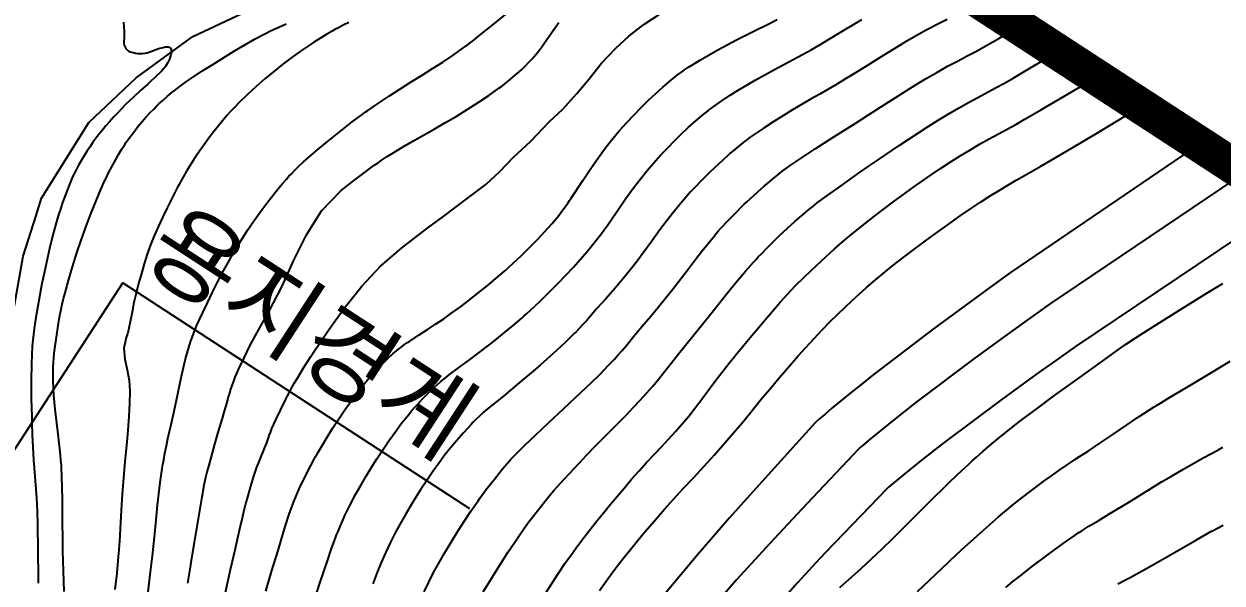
# Model space of a CAD drawing. Header units: millimetres. Extents: x 156921 to 159642, y 477538 to 479586.
# Drawn here: x 157465.5 to 157531.8, y 479351.7 to 479382.6 of the extents above; entities that cross this region are included whole.
import ezdxf
from ezdxf.enums import TextEntityAlignment as Align

# ---------------------------------------------------------------- set-up
doc = ezdxf.new("R2010")
doc.units = ezdxf.units.MM
doc.header["$MEASUREMENT"] = 0
for name, color, linetype in [('CR-TABL-TEX1', 6, 'Continuous'), ('CX-BORD-LIN1', 4, 'Continuous'), ('CX-BORD-LIN2', 3, 'Continuous'), ('CX-BORD-TEX3', 6, 'Continuous'), ('공통_인출선&문자', 7, 'Continuous')]:
    doc.layers.add(name, color=color, linetype=linetype)
for name, color, linetype, transparency in [('E0022112', 146, 'Continuous', 0.6), ('F0017111', 94, 'Continuous', 0.6), ('F0017114', 80, 'Continuous', 0.6)]:
    doc.layers.add(name, color=color, linetype=linetype, transparency=transparency)
doc.styles.add('HM 6_일반문자', font='BAREUNDOTUMPRO1.TTF')
doc.styles.add('TB_TEXT', font='BAREUNDOTUMPRO1.TTF')
doc.styles.add('TB_WBTXT', font='BareunDotumPro3.ttf')

# ---------------------------------------------------------------- blocks, each defined once
blk = doc.blocks.new('한맥도곽')
at = {"layer": 'CX-BORD-LIN1', "const_width": 2}
blk.add_lwpolyline([(821, 20), (25, 20), (25, 574), (821, 574)], close=True, dxfattribs=at)
at = {"layer": 'CX-BORD-LIN1', "style": 'TB_TEXT'}
for tag, height, p in [('TR_RDAT5', 3.5, (342.5, 53)), ('TR_DGN5', 3.5, (476.118, 53)), ('TR_CHK5', 3.5, (506.118, 53)), ('TR_APP5', 3.5, (536.118, 53)), ('TR_RNUM5', 3, (310.105, 52.637)), ('TR_RDAT4', 3.5, (342.5, 47)), ('TR_DGN4', 3.5, (476.118, 47)), ('TR_CHK4', 3.5, (506.118, 47)), ('TR_APP4', 3.5, (536.118, 47)), ('TR_RNUM4', 3, (310.105, 46.637)), ('TR_RDAT3', 3.5, (342.5, 41)), ('TR_DGN3', 3.5, (476.118, 41)), ('TR_CHK3', 3.5, (506.118, 41)), ('TR_APP3', 3.5, (536.118, 41)), ('TR_RNUM3', 3, (310.105, 40.637)), ('TR_RDAT2', 3.5, (342.5, 35)), ('TR_DGN2', 3.5, (476.118, 35)), ('TR_CHK2', 3.5, (506.118, 35)), ('TR_APP2', 3.5, (536.118, 35)), ('TR_RNUM2', 3, (310.105, 34.637)), ('TR_RDAT1', 3.5, (342.5, 29)), ('TR_DGN1', 3.5, (476.118, 29)), ('TR_CHK1', 3.5, (506.118, 29)), ('TR_APP1', 3.5, (536.118, 29)), ('TR_RNUM1', 3, (310.105, 28.637))]:
    blk.add_attdef(tag, text='', height=height, dxfattribs=at).set_placement(p, align=Align.MIDDLE_CENTER)
for tag, p in [('TR_RCON5', (367.303, 53)), ('TR_RCON4', (367.303, 47)), ('TR_RCON3', (367.303, 41)), ('TR_RCON2', (367.303, 35)), ('TR_RCON1', (367.303, 29))]:
    blk.add_attdef(tag, text='', height=3.5, dxfattribs=at).set_placement(p, align=Align.MIDDLE_LEFT)
at = {"layer": 'CX-BORD-LIN2', "style": 'TB_TEXT'}
for tag, p in [('TD_VERSION', (825.5, 68.015)), ('적용표준버전', (825.5, 35))]:
    blk.add_attdef(tag, text='', height=3, rotation=90, dxfattribs=at).set_placement(p, align=Align.MIDDLE_CENTER)
at = {"layer": 'CX-BORD-TEX3', "style": 'TB_TEXT'}
for tag, height, p in [('노선이정', 4.5, (170.034, 51.456)), ('설계공구', 4.5, (568, 51.361)), ('도 면 명', 4.5, (696, 43.192)), ('설 계 사', 4.5, (170, 42.588)), ('시공공구', 4.5, (568, 42.687)), ('시 공 사', 4.5, (170, 33.593)), ('도면축척', 4.5, (568.291, 33.513)), ('건설분야', 4.5, (170, 25.125)), ('건설단계', 4.5, (240, 25.125)), ('도면번호', 4.5, (568.291, 24.791)), ('편철번호', 4.5, (696, 25.002)), ('개정번호', 3, (310.082, 23.662)), ('날짜', 3, (342.5, 23.662)), ('내   용', 3, (420.5, 23.662)), ('작성자', 3, (478, 23.662)), ('검토자', 3, (508, 23.662)), ('확인자', 3, (538, 23.662))]:
    blk.add_attdef(tag, text='', height=height, dxfattribs=at).set_placement(p, align=Align.MIDDLE)
at = {"layer": 'CX-BORD-TEX3'}
for tag, height, style, p in [('TD_LNDST', 4.5, 'TB_TEXT', (240, 51.5)), ('TD_DSECT', 4.5, 'TB_TEXT', (600.5, 51.5)), ('TD_DDIST', 4.5, 'TB_TEXT', (649.5, 51.5)), ('TD_DNAME_TOP', 4.5, 'TB_TEXT', (766, 50.118)), ('TD_CSECT', 4.5, 'TB_TEXT', (600.5, 42.5)), ('TD_CDIST', 4.5, 'TB_TEXT', (649.5, 42.5)), ('TD_DNAME_MAIN', 6, 'TB_WBTXT', (766, 41.473)), ('TD_CCOMP', 4.5, 'TB_TEXT', (240, 33.593)), ('TD_SCAL', 4.5, 'TB_TEXT', (632, 33.748)), ('TD_DNAME_BOT', 4, 'TB_TEXT', (766, 33.174)), ('TD_FIELD', 4.5, 'TB_TEXT', (205, 25.125)), ('TD_CSTEP', 4.5, 'TB_TEXT', (275.744, 25.125)), ('TD_DWGNO', 4.5, 'TB_TEXT', (766, 25.002)), ('TD_DWGCODE', 4.5, 'TB_TEXT', (632, 24.791))]:
    blk.add_attdef(tag, text='', height=height, dxfattribs=dict(at, style=style)).set_placement(p, align=Align.MIDDLE_CENTER)
at = {"layer": 'CX-BORD-TEX3', "style": 'TB_TEXT'}
for tag, height, width, p in [('TD_DCOMP', 4.5, 0.85, (240, 42.588)), ('TD_CNAME', 5, 0.8, (90, 27.596))]:
    blk.add_attdef(tag, text='', height=height, dxfattribs=dict(at, width=width)).set_placement(p, align=Align.MIDDLE_CENTER)

msp = doc.modelspace()

# ---------------------------------------------------------------- linework, layer by layer
at = {"layer": 'E0022112', "transparency": 33554521, "flags": 128}
msp.add_lwpolyline([(157452.643, 479354.191), (157457.076, 479356.733), (157460.256, 479358.884), (157461.29, 479359.603), (157463.101, 479361.333), (157464.361, 479363.38), (157465.48, 479369.73), (157466.203, 479371.99), (157466.492, 479372.941), (157469.117, 479377.124), (157471.734, 479379.592), (157474.862, 479381.878), (157479.687, 479384.164), (157488.076, 479386.794), (157499.38, 479390.602), (157505.555, 479392.175)], dxfattribs=at)
msp.add_lwpolyline([(157452.643, 479354.191), (157457.076, 479356.733), (157460.256, 479358.884), (157461.29, 479359.603), (157463.101, 479361.333), (157464.361, 479363.38), (157465.48, 479369.73), (157466.203, 479371.99), (157466.492, 479372.941), (157469.117, 479377.124), (157471.734, 479379.592), (157474.862, 479381.878), (157479.687, 479384.164), (157488.076, 479386.794), (157499.38, 479390.602), (157505.555, 479392.175)], dxfattribs=at)
at = {"layer": 'F0017111', "transparency": 33554521, "flags": 128}
for points in [[(157472.386, 479351.163), (157472.505, 479352.144), (157472.624, 479353.176), (157472.733, 479354.201), (157472.827, 479355.157), (157472.906, 479355.981), (157472.973, 479356.61), (157473.052, 479357.225), (157473.17, 479358.004), (157473.204, 479358.22), (157473.249, 479358.485), (157473.316, 479358.85), (157473.396, 479359.261), (157473.481, 479359.663), (157473.654, 479360.44), (157473.824, 479361.176), (157474.031, 479362.137), (157474.23, 479363.1), (157474.453, 479364.058), (157474.729, 479365.001), (157475.088, 479365.916), (157475.408, 479366.618), (157475.67, 479367.166), (157475.952, 479367.745), (157476.249, 479368.338), (157476.559, 479368.929), (157476.878, 479369.515), (157477.206, 479370.088), (157477.542, 479370.645), (157477.887, 479371.179), (157478.243, 479371.7), (157478.613, 479372.219), (157479.001, 479372.739), (157479.41, 479373.262), (157479.623, 479373.522), (157479.84, 479373.777), (157480.033, 479373.997), (157480.174, 479374.151), (157480.288, 479374.273), (157480.52, 479374.512), (157480.759, 479374.746), (157480.971, 479374.946), (157481.127, 479375.086), (157481.253, 479375.195), (157481.767, 479375.628), (157482.292, 479376.056), (157483.383, 479376.929), (157483.665, 479377.151), (157483.95, 479377.368), (157484.202, 479377.555), (157484.384, 479377.687), (157484.531, 479377.79), (157485.123, 479378.197), (157485.722, 479378.59), (157486.93, 479379.363), (157487.529, 479379.741), (157488.115, 479380.104), (157488.686, 479380.464), (157489.241, 479380.836), (157489.514, 479381.026), (157489.784, 479381.221), (157490.018, 479381.394), (157490.184, 479381.52), (157490.316, 479381.622), (157490.836, 479382.032), (157491.344, 479382.439), (157492.336, 479383.237)], [(157472.386, 479351.163), (157472.505, 479352.144), (157472.624, 479353.176), (157472.733, 479354.201), (157472.827, 479355.157), (157472.906, 479355.981), (157472.973, 479356.61), (157473.052, 479357.225), (157473.17, 479358.004), (157473.204, 479358.22), (157473.249, 479358.485), (157473.316, 479358.85), (157473.396, 479359.261), (157473.481, 479359.663), (157473.654, 479360.44), (157473.824, 479361.176), (157474.031, 479362.137), (157474.23, 479363.1), (157474.453, 479364.058), (157474.729, 479365.001), (157475.088, 479365.916), (157475.408, 479366.618), (157475.67, 479367.166), (157475.952, 479367.745), (157476.249, 479368.338), (157476.559, 479368.929), (157476.878, 479369.515), (157477.206, 479370.088), (157477.542, 479370.645), (157477.887, 479371.179), (157478.243, 479371.7), (157478.613, 479372.219), (157479.001, 479372.739), (157479.41, 479373.262), (157479.623, 479373.522), (157479.84, 479373.777), (157480.033, 479373.997), (157480.174, 479374.151), (157480.288, 479374.273), (157480.52, 479374.512), (157480.759, 479374.746), (157480.971, 479374.946), (157481.127, 479375.086), (157481.253, 479375.195), (157481.767, 479375.628), (157482.292, 479376.056), (157483.383, 479376.929), (157483.665, 479377.151), (157483.95, 479377.368), (157484.202, 479377.555), (157484.384, 479377.687), (157484.531, 479377.79), (157485.123, 479378.197), (157485.722, 479378.59), (157486.93, 479379.363), (157487.529, 479379.741), (157488.115, 479380.104), (157488.686, 479380.464), (157489.241, 479380.836), (157489.514, 479381.026), (157489.784, 479381.221), (157490.018, 479381.394), (157490.184, 479381.52), (157490.316, 479381.622), (157490.836, 479382.032), (157491.344, 479382.439), (157492.336, 479383.237)], [(157476.669, 479351.154), (157476.805, 479351.829), (157476.936, 479352.423), (157477.195, 479353.505), (157477.336, 479354.101), (157477.499, 479354.835), (157477.543, 479355.036), (157477.599, 479355.282), (157477.681, 479355.619), (157477.777, 479355.996), (157477.876, 479356.364), (157478.065, 479357.029), (157478.229, 479357.575), (157478.267, 479357.696), (157478.319, 479357.852), (157478.402, 479358.078), (157478.506, 479358.342), (157478.621, 479358.615), (157478.681, 479358.753), (157478.752, 479358.925), (157478.846, 479359.162), (157478.947, 479359.429), (157479.04, 479359.693), (157479.085, 479359.824), (157479.143, 479359.985), (157479.23, 479360.206), (157479.335, 479360.455), (157479.445, 479360.698), (157479.696, 479361.221), (157479.995, 479361.827), (157480.075, 479361.988), (157480.176, 479362.183), (157480.316, 479362.444), (157480.477, 479362.73), (157480.636, 479363.001), (157480.982, 479363.56), (157481.38, 479364.185), (157481.486, 479364.35), (157481.51, 479364.385), (157482.361, 479365.647), (157483.246, 479366.887), (157484.193, 479368.079), (157485.232, 479369.192), (157486.385, 479370.185), (157486.956, 479370.618), (157487.856, 479371.293), (157488.742, 479371.953), (157490.02, 479372.93), (157491.051, 479373.705), (157491.839, 479374.419), (157492.589, 479375.198), (157493.523, 479376.067), (157494.577, 479377.17), (157495.311, 479377.853), (157496.088, 479378.725), (157496.777, 479379.536), (157497.445, 479380.396), (157498.218, 479381.208), (157498.965, 479381.888), (157499.786, 479382.535), (157500.638, 479383.091)], [(157476.669, 479351.154), (157476.805, 479351.829), (157476.936, 479352.423), (157477.195, 479353.505), (157477.336, 479354.101), (157477.499, 479354.835), (157477.543, 479355.036), (157477.599, 479355.282), (157477.681, 479355.619), (157477.777, 479355.996), (157477.876, 479356.364), (157478.065, 479357.029), (157478.229, 479357.575), (157478.267, 479357.696), (157478.319, 479357.852), (157478.402, 479358.078), (157478.506, 479358.342), (157478.621, 479358.615), (157478.681, 479358.753), (157478.752, 479358.925), (157478.846, 479359.162), (157478.947, 479359.429), (157479.04, 479359.693), (157479.085, 479359.824), (157479.143, 479359.985), (157479.23, 479360.206), (157479.335, 479360.455), (157479.445, 479360.698), (157479.696, 479361.221), (157479.995, 479361.827), (157480.075, 479361.988), (157480.176, 479362.183), (157480.316, 479362.444), (157480.477, 479362.73), (157480.636, 479363.001), (157480.982, 479363.56), (157481.38, 479364.185), (157481.486, 479364.35), (157481.51, 479364.385), (157482.361, 479365.647), (157483.246, 479366.887), (157484.193, 479368.079), (157485.232, 479369.192), (157486.385, 479370.185), (157486.956, 479370.618), (157487.856, 479371.293), (157488.742, 479371.953), (157490.02, 479372.93), (157491.051, 479373.705), (157491.839, 479374.419), (157492.589, 479375.198), (157493.523, 479376.067), (157494.577, 479377.17), (157495.311, 479377.853), (157496.088, 479378.725), (157496.777, 479379.536), (157497.445, 479380.396), (157498.218, 479381.208), (157498.965, 479381.888), (157499.786, 479382.535), (157500.638, 479383.091)], [(157471.028, 479382.662), (157471.053, 479382.405), (157471.066, 479382.146), (157471.068, 479381.92), (157471.062, 479381.757), (157471.052, 479381.627), (157471.051, 479381.502), (157471.069, 479381.391), (157471.158, 479381.205), (157471.222, 479381.132), (157471.287, 479381.076), (157471.344, 479381.039), (157471.386, 479381.021), (157471.556, 479380.983), (157471.691, 479380.958), (157471.824, 479380.942), (157472.085, 479380.942), (157472.205, 479380.955), (157472.309, 479380.97), (157472.388, 479380.987), (157472.434, 479381.001), (157472.586, 479381.065), (157472.821, 479381.156), (157473.036, 479381.227), (157473.211, 479381.274), (157473.325, 479381.296), (157473.409, 479381.306), (157473.486, 479381.307), (157473.549, 479381.292), (157473.633, 479381.214), (157473.657, 479381.158), (157473.669, 479381.101), (157473.673, 479381.05), (157473.67, 479381.013), (157473.637, 479380.863), (157473.605, 479380.744), (157473.565, 479380.628), (157473.458, 479380.403), (157473.397, 479380.3), (157473.34, 479380.212), (157473.292, 479380.146), (157473.259, 479380.107), (157473.137, 479379.982), (157472.748, 479379.599), (157472.581, 479379.441), (157472.462, 479379.332), (157472.367, 479379.249), (157471.98, 479378.901), (157471.571, 479378.523), (157471.145, 479378.11), (157470.704, 479377.659), (157470.479, 479377.419), (157470.254, 479377.168), (157470.056, 479376.942), (157469.915, 479376.775), (157469.802, 479376.637), (157469.576, 479376.351), (157469.352, 479376.045), (157469.157, 479375.764), (157469.019, 479375.551), (157468.909, 479375.373), (157468.703, 479375.032), (157468.525, 479374.721), (157468.388, 479374.469), (157468.306, 479374.307), (157468.252, 479374.189), (157468.141, 479373.941), (157468.025, 479373.666), (157467.78, 479373.039), (157467.655, 479372.693), (157467.535, 479372.336), (157467.433, 479372.014), (157467.363, 479371.778), (157467.308, 479371.584), (157467.108, 479370.839), (157466.941, 479370.158), (157466.649, 479368.868), (157466.513, 479368.232), (157466.391, 479367.604), (157466.281, 479366.979), (157466.178, 479366.353), (157466.09, 479365.738), (157465.983, 479364.77), (157465.931, 479363.797), (157465.917, 479362.823), (157465.929, 479361.85), (157465.951, 479360.876), (157465.959, 479360.535), (157465.983, 479359.871), (157466.015, 479359.185), (157466.056, 479358.488), (157466.107, 479357.792), (157466.214, 479356.379), (157466.255, 479355.653), (157466.278, 479354.914), (157466.297, 479353.44), (157466.302, 479352.017), (157466.304, 479351.672)], [(157471.028, 479382.662), (157471.053, 479382.405), (157471.066, 479382.146), (157471.068, 479381.92), (157471.062, 479381.757), (157471.052, 479381.627), (157471.051, 479381.502), (157471.069, 479381.391), (157471.158, 479381.205), (157471.222, 479381.132), (157471.287, 479381.076), (157471.344, 479381.039), (157471.386, 479381.021), (157471.556, 479380.983), (157471.691, 479380.958), (157471.824, 479380.942), (157472.085, 479380.942), (157472.205, 479380.955), (157472.309, 479380.97), (157472.388, 479380.987), (157472.434, 479381.001), (157472.586, 479381.065), (157472.821, 479381.156), (157473.036, 479381.227), (157473.211, 479381.274), (157473.325, 479381.296), (157473.409, 479381.306), (157473.486, 479381.307), (157473.549, 479381.292), (157473.633, 479381.214), (157473.657, 479381.158), (157473.669, 479381.101), (157473.673, 479381.05), (157473.67, 479381.013), (157473.637, 479380.863), (157473.605, 479380.744), (157473.565, 479380.628), (157473.458, 479380.403), (157473.397, 479380.3), (157473.34, 479380.212), (157473.292, 479380.146), (157473.259, 479380.107), (157473.137, 479379.982), (157472.748, 479379.599), (157472.581, 479379.441), (157472.462, 479379.332), (157472.367, 479379.249), (157471.98, 479378.901), (157471.571, 479378.523), (157471.145, 479378.11), (157470.704, 479377.659), (157470.479, 479377.419), (157470.254, 479377.168), (157470.056, 479376.942), (157469.915, 479376.775), (157469.802, 479376.637), (157469.576, 479376.351), (157469.352, 479376.045), (157469.157, 479375.764), (157469.019, 479375.551), (157468.909, 479375.373), (157468.703, 479375.032), (157468.525, 479374.721), (157468.388, 479374.469), (157468.306, 479374.307), (157468.252, 479374.189), (157468.141, 479373.941), (157468.025, 479373.666), (157467.78, 479373.039), (157467.655, 479372.693), (157467.535, 479372.336), (157467.433, 479372.014), (157467.363, 479371.778), (157467.308, 479371.584), (157467.108, 479370.839), (157466.941, 479370.158), (157466.649, 479368.868), (157466.513, 479368.232), (157466.391, 479367.604), (157466.281, 479366.979), (157466.178, 479366.353), (157466.09, 479365.738), (157465.983, 479364.77), (157465.931, 479363.797), (157465.917, 479362.823), (157465.929, 479361.85), (157465.951, 479360.876), (157465.959, 479360.535), (157465.983, 479359.871), (157466.015, 479359.185), (157466.056, 479358.488), (157466.107, 479357.792), (157466.214, 479356.379), (157466.255, 479355.653), (157466.278, 479354.914), (157466.297, 479353.44), (157466.302, 479352.017), (157466.304, 479351.672)], [(157483.48, 479382.648), (157483.171, 479382.493), (157482.903, 479382.355), (157482.715, 479382.253), (157482.565, 479382.168), (157482.27, 479381.999), (157481.98, 479381.827), (157481.73, 479381.674), (157481.555, 479381.563), (157481.417, 479381.474), (157480.874, 479381.109), (157480.347, 479380.731), (157479.833, 479380.342), (157479.332, 479379.941), (157478.84, 479379.529), (157478.357, 479379.107), (157477.88, 479378.668), (157477.408, 479378.208), (157477.175, 479377.969), (157476.945, 479377.723), (157476.747, 479377.504), (157476.607, 479377.344), (157476.496, 479377.213), (157476.271, 479376.942), (157476.04, 479376.65), (157475.833, 479376.381), (157475.682, 479376.178), (157475.558, 479376.007), (157475.319, 479375.671), (157475.095, 479375.347), (157474.91, 479375.072), (157474.788, 479374.881), (157474.696, 479374.734), (157474.516, 479374.438), (157474.343, 479374.143), (157474.197, 479373.884), (157474.096, 479373.698), (157474.019, 479373.55), (157473.719, 479372.968), (157473.438, 479372.409), (157473.177, 479371.872), (157472.939, 479371.358), (157472.721, 479370.855), (157472.523, 479370.354), (157472.342, 479369.844), (157472.172, 479369.315), (157472.012, 479368.776), (157471.86, 479368.233), (157471.721, 479367.694), (157471.602, 479367.168), (157471.496, 479366.642), (157471.394, 479366.101), (157471.347, 479365.852), (157471.305, 479365.651), (157471.27, 479365.509), (157471.248, 479365.435), (157471.168, 479365.238), (157471.051, 479364.651), (157471.098, 479364.051), (157471.219, 479363.461), (157471.338, 479362.871), (157471.383, 479362.271), (157471.361, 479361.611), (157471.32, 479360.886), (157471.26, 479360.102), (157471.183, 479359.265), (157471.099, 479358.388), (157471.019, 479357.486), (157470.948, 479356.583), (157470.892, 479355.702), (157470.796, 479353.986), (157470.785, 479353.774), (157470.767, 479353.506), (157470.737, 479353.123), (157470.699, 479352.678), (157470.654, 479352.225), (157470.555, 479351.31)], [(157483.48, 479382.648), (157483.171, 479382.493), (157482.903, 479382.355), (157482.715, 479382.253), (157482.565, 479382.168), (157482.27, 479381.999), (157481.98, 479381.827), (157481.73, 479381.674), (157481.555, 479381.563), (157481.417, 479381.474), (157480.874, 479381.109), (157480.347, 479380.731), (157479.833, 479380.342), (157479.332, 479379.941), (157478.84, 479379.529), (157478.357, 479379.107), (157477.88, 479378.668), (157477.408, 479378.208), (157477.175, 479377.969), (157476.945, 479377.723), (157476.747, 479377.504), (157476.607, 479377.344), (157476.496, 479377.213), (157476.271, 479376.942), (157476.04, 479376.65), (157475.833, 479376.381), (157475.682, 479376.178), (157475.558, 479376.007), (157475.319, 479375.671), (157475.095, 479375.347), (157474.91, 479375.072), (157474.788, 479374.881), (157474.696, 479374.734), (157474.516, 479374.438), (157474.343, 479374.143), (157474.197, 479373.884), (157474.096, 479373.698), (157474.019, 479373.55), (157473.719, 479372.968), (157473.438, 479372.409), (157473.177, 479371.872), (157472.939, 479371.358), (157472.721, 479370.855), (157472.523, 479370.354), (157472.342, 479369.844), (157472.172, 479369.315), (157472.012, 479368.776), (157471.86, 479368.233), (157471.721, 479367.694), (157471.602, 479367.168), (157471.496, 479366.642), (157471.394, 479366.101), (157471.347, 479365.852), (157471.305, 479365.651), (157471.27, 479365.509), (157471.248, 479365.435), (157471.168, 479365.238), (157471.051, 479364.651), (157471.098, 479364.051), (157471.219, 479363.461), (157471.338, 479362.871), (157471.383, 479362.271), (157471.361, 479361.611), (157471.32, 479360.886), (157471.26, 479360.102), (157471.183, 479359.265), (157471.099, 479358.388), (157471.019, 479357.486), (157470.948, 479356.583), (157470.892, 479355.702), (157470.796, 479353.986), (157470.785, 479353.774), (157470.767, 479353.506), (157470.737, 479353.123), (157470.699, 479352.678), (157470.654, 479352.225), (157470.555, 479351.31)], [(157474.587, 479351.662), (157474.706, 479352.441), (157474.808, 479353.056), (157475.043, 479354.461), (157475.274, 479355.882), (157475.366, 479356.428), (157475.465, 479356.966), (157475.491, 479357.1), (157475.527, 479357.272), (157475.584, 479357.521), (157475.655, 479357.814), (157475.735, 479358.117), (157476.067, 479359.346), (157476.233, 479359.933), (157476.401, 479360.469), (157476.443, 479360.596), (157476.498, 479360.77), (157476.577, 479361.036), (157476.766, 479361.716), (157476.816, 479361.9), (157476.877, 479362.114), (157476.963, 479362.389), (157477.061, 479362.678), (157477.158, 479362.935), (157477.207, 479363.056), (157477.277, 479363.22), (157477.389, 479363.473), (157477.691, 479364.122), (157478.016, 479364.782), (157478.319, 479365.354), (157478.896, 479366.384), (157478.967, 479366.51), (157479.077, 479366.695), (157479.799, 479368.086), (157480.447, 479369.512), (157481.133, 479370.921), (157481.972, 479372.243), (157483.062, 479373.362), (157483.738, 479373.893), (157484.263, 479374.292), (157484.794, 479374.684), (157484.928, 479374.781), (157485.096, 479374.899), (157485.334, 479375.06), (157485.608, 479375.239), (157485.884, 479375.413), (157486.446, 479375.751), (157487.019, 479376.083), (157488.196, 479376.754), (157488.797, 479377.102), (157489.408, 479377.46), (157490.021, 479377.832), (157490.629, 479378.219), (157491.22, 479378.615), (157491.779, 479379.014), (157491.915, 479379.113), (157492.08, 479379.239), (157492.303, 479379.416), (157492.551, 479379.619), (157492.79, 479379.824), (157492.907, 479379.926), (157493.047, 479380.056), (157493.234, 479380.239), (157493.439, 479380.449), (157493.631, 479380.662), (157493.725, 479380.769), (157493.837, 479380.902), (157493.987, 479381.09), (157494.151, 479381.306), (157494.306, 479381.522), (157494.914, 479382.393), (157494.99, 479382.503), (157495.09, 479382.639)], [(157474.587, 479351.662), (157474.706, 479352.441), (157474.808, 479353.056), (157475.043, 479354.461), (157475.274, 479355.882), (157475.366, 479356.428), (157475.465, 479356.966), (157475.491, 479357.1), (157475.527, 479357.272), (157475.584, 479357.521), (157475.655, 479357.814), (157475.735, 479358.117), (157476.067, 479359.346), (157476.233, 479359.933), (157476.401, 479360.469), (157476.443, 479360.596), (157476.498, 479360.77), (157476.577, 479361.036), (157476.766, 479361.716), (157476.816, 479361.9), (157476.877, 479362.114), (157476.963, 479362.389), (157477.061, 479362.678), (157477.158, 479362.935), (157477.207, 479363.056), (157477.277, 479363.22), (157477.389, 479363.473), (157477.691, 479364.122), (157478.016, 479364.782), (157478.319, 479365.354), (157478.896, 479366.384), (157478.967, 479366.51), (157479.077, 479366.695), (157479.799, 479368.086), (157480.447, 479369.512), (157481.133, 479370.921), (157481.972, 479372.243), (157483.062, 479373.362), (157483.738, 479373.893), (157484.263, 479374.292), (157484.794, 479374.684), (157484.928, 479374.781), (157485.096, 479374.899), (157485.334, 479375.06), (157485.608, 479375.239), (157485.884, 479375.413), (157486.446, 479375.751), (157487.019, 479376.083), (157488.196, 479376.754), (157488.797, 479377.102), (157489.408, 479377.46), (157490.021, 479377.832), (157490.629, 479378.219), (157491.22, 479378.615), (157491.779, 479379.014), (157491.915, 479379.113), (157492.08, 479379.239), (157492.303, 479379.416), (157492.551, 479379.619), (157492.79, 479379.824), (157492.907, 479379.926), (157493.047, 479380.056), (157493.234, 479380.239), (157493.439, 479380.449), (157493.631, 479380.662), (157493.725, 479380.769), (157493.837, 479380.902), (157493.987, 479381.09), (157494.151, 479381.306), (157494.306, 479381.522), (157494.914, 479382.393), (157494.99, 479382.503), (157495.09, 479382.639)], [(157481.54, 479350.632), (157481.9, 479351.719), (157482.294, 479352.895), (157482.514, 479353.534), (157482.748, 479354.17), (157482.808, 479354.329), (157482.886, 479354.524), (157482.999, 479354.795), (157483.132, 479355.1), (157483.269, 479355.4), (157483.557, 479355.99), (157483.86, 479356.567), (157484.159, 479357.105), (157484.434, 479357.578), (157484.715, 479358.037), (157485.029, 479358.532), (157485.362, 479359.039), (157485.698, 479359.532), (157486.043, 479360.018), (157486.403, 479360.503), (157486.495, 479360.624), (157486.611, 479360.773), (157486.775, 479360.974), (157486.965, 479361.199), (157487.157, 479361.416), (157487.253, 479361.523), (157487.383, 479361.662), (157487.578, 479361.865), (157487.816, 479362.106), (157488.072, 479362.356), (157488.204, 479362.485), (157488.364, 479362.633), (157488.579, 479362.822), (157488.817, 479363.018), (157489.044, 479363.192), (157489.541, 479363.557), (157490.146, 479364.008), (157491.214, 479364.816), (157491.639, 479365.148), (157492.094, 479365.516), (157492.565, 479365.908), (157493.038, 479366.31), (157493.156, 479366.412), (157493.308, 479366.546), (157493.526, 479366.744), (157494.042, 479367.231), (157494.559, 479367.74), (157495.047, 479368.24), (157495.899, 479369.137), (157496.278, 479369.552), (157496.659, 479369.993), (157497.034, 479370.453), (157497.395, 479370.923), (157497.793, 479371.473), (157498.28, 479372.175), (157498.781, 479372.897), (157499.224, 479373.508), (157499.619, 479374.026), (157499.975, 479374.47), (157500.329, 479374.884), (157500.717, 479375.312), (157501.111, 479375.729), (157501.486, 479376.11), (157501.86, 479376.473), (157502.249, 479376.838), (157502.668, 479377.211), (157503.13, 479377.597), (157503.251, 479377.696), (157503.402, 479377.814), (157503.613, 479377.974), (157503.855, 479378.151), (157504.098, 479378.319), (157504.569, 479378.631), (157505.013, 479378.907), (157505.954, 479379.463), (157506.473, 479379.758), (157507.006, 479380.052), (157508.055, 479380.61), (157508.563, 479380.882), (157509.072, 479381.165), (157509.664, 479381.509), (157510.422, 479381.961), (157511.834, 479382.82)], [(157481.54, 479350.632), (157481.9, 479351.719), (157482.294, 479352.895), (157482.514, 479353.534), (157482.748, 479354.17), (157482.808, 479354.329), (157482.886, 479354.524), (157482.999, 479354.795), (157483.132, 479355.1), (157483.269, 479355.4), (157483.557, 479355.99), (157483.86, 479356.567), (157484.159, 479357.105), (157484.434, 479357.578), (157484.715, 479358.037), (157485.029, 479358.532), (157485.362, 479359.039), (157485.698, 479359.532), (157486.043, 479360.018), (157486.403, 479360.503), (157486.495, 479360.624), (157486.611, 479360.773), (157486.775, 479360.974), (157486.965, 479361.199), (157487.157, 479361.416), (157487.253, 479361.523), (157487.383, 479361.662), (157487.578, 479361.865), (157487.816, 479362.106), (157488.072, 479362.356), (157488.204, 479362.485), (157488.364, 479362.633), (157488.579, 479362.822), (157488.817, 479363.018), (157489.044, 479363.192), (157489.541, 479363.557), (157490.146, 479364.008), (157491.214, 479364.816), (157491.639, 479365.148), (157492.094, 479365.516), (157492.565, 479365.908), (157493.038, 479366.31), (157493.156, 479366.412), (157493.308, 479366.546), (157493.526, 479366.744), (157494.042, 479367.231), (157494.559, 479367.74), (157495.047, 479368.24), (157495.899, 479369.137), (157496.278, 479369.552), (157496.659, 479369.993), (157497.034, 479370.453), (157497.395, 479370.923), (157497.793, 479371.473), (157498.28, 479372.175), (157498.781, 479372.897), (157499.224, 479373.508), (157499.619, 479374.026), (157499.975, 479374.47), (157500.329, 479374.884), (157500.717, 479375.312), (157501.111, 479375.729), (157501.486, 479376.11), (157501.86, 479376.473), (157502.249, 479376.838), (157502.668, 479377.211), (157503.13, 479377.597), (157503.251, 479377.696), (157503.402, 479377.814), (157503.613, 479377.974), (157503.855, 479378.151), (157504.098, 479378.319), (157504.569, 479378.631), (157505.013, 479378.907), (157505.954, 479379.463), (157506.473, 479379.758), (157507.006, 479380.052), (157508.055, 479380.61), (157508.563, 479380.882), (157509.072, 479381.165), (157509.664, 479381.509), (157510.422, 479381.961), (157511.834, 479382.82)], [(157516.562, 479382.819), (157516.049, 479382.557), (157515.439, 479382.236), (157514.8, 479381.887), (157514.202, 479381.541), (157513.627, 479381.196), (157513.06, 479380.847), (157511.672, 479379.981), (157510.943, 479379.53), (157510.402, 479379.205), (157509.957, 479378.947), (157509.513, 479378.696), (157509.047, 479378.433), (157508.539, 479378.136), (157508.015, 479377.822), (157507.504, 479377.506), (157506.974, 479377.169), (157506.393, 479376.79), (157505.836, 479376.416), (157505.621, 479376.266), (157505.483, 479376.166), (157505.382, 479376.091), (157505.172, 479375.929), (157504.943, 479375.743), (157504.731, 479375.564), (157504.568, 479375.423), (157504.431, 479375.3), (157503.909, 479374.824), (157503.438, 479374.377), (157503.002, 479373.944), (157502.583, 479373.509), (157502.379, 479373.287), (157502.174, 479373.057), (157501.995, 479372.851), (157501.868, 479372.698), (157501.766, 479372.573), (157501.382, 479372.097), (157501.044, 479371.671), (157500.683, 479371.194), (157500.229, 479370.564), (157499.776, 479369.933), (157499.416, 479369.451), (157499.074, 479369.013), (157498.668, 479368.512), (157498.206, 479367.965), (157497.693, 479367.387), (157497.2, 479366.838), (157496.8, 479366.379), (157496.612, 479366.166), (157496.406, 479365.941), (157496.211, 479365.735), (157496.061, 479365.582), (157495.934, 479365.454), (157495.436, 479364.968), (157494.967, 479364.531), (157494.056, 479363.718), (157493.571, 479363.297), (157493.027, 479362.838), (157492.028, 479362.001), (157491.597, 479361.644), (157491.157, 479361.291), (157490.934, 479361.107), (157490.707, 479360.903), (157490.508, 479360.712), (157490.364, 479360.564), (157490.247, 479360.439), (157489.815, 479359.967), (157489.448, 479359.557), (157489.117, 479359.166), (157488.793, 479358.752), (157488.467, 479358.31), (157488.13, 479357.833), (157487.789, 479357.333), (157487.451, 479356.819), (157487.133, 479356.319), (157486.853, 479355.864), (157486.589, 479355.419), (157486.32, 479354.95), (157486.05, 479354.456), (157485.784, 479353.935), (157485.524, 479353.387), (157485.274, 479352.813), (157485.035, 479352.224), (157484.809, 479351.631)], [(157516.562, 479382.819), (157516.049, 479382.557), (157515.439, 479382.236), (157514.8, 479381.887), (157514.202, 479381.541), (157513.627, 479381.196), (157513.06, 479380.847), (157511.672, 479379.981), (157510.943, 479379.53), (157510.402, 479379.205), (157509.957, 479378.947), (157509.513, 479378.696), (157509.047, 479378.433), (157508.539, 479378.136), (157508.015, 479377.822), (157507.504, 479377.506), (157506.974, 479377.169), (157506.393, 479376.79), (157505.836, 479376.416), (157505.621, 479376.266), (157505.483, 479376.166), (157505.382, 479376.091), (157505.172, 479375.929), (157504.943, 479375.743), (157504.731, 479375.564), (157504.568, 479375.423), (157504.431, 479375.3), (157503.909, 479374.824), (157503.438, 479374.377), (157503.002, 479373.944), (157502.583, 479373.509), (157502.379, 479373.287), (157502.174, 479373.057), (157501.995, 479372.851), (157501.868, 479372.698), (157501.766, 479372.573), (157501.382, 479372.097), (157501.044, 479371.671), (157500.683, 479371.194), (157500.229, 479370.564), (157499.776, 479369.933), (157499.416, 479369.451), (157499.074, 479369.013), (157498.668, 479368.512), (157498.206, 479367.965), (157497.693, 479367.387), (157497.2, 479366.838), (157496.8, 479366.379), (157496.612, 479366.166), (157496.406, 479365.941), (157496.211, 479365.735), (157496.061, 479365.582), (157495.934, 479365.454), (157495.436, 479364.968), (157494.967, 479364.531), (157494.056, 479363.718), (157493.571, 479363.297), (157493.027, 479362.838), (157492.028, 479362.001), (157491.597, 479361.644), (157491.157, 479361.291), (157490.934, 479361.107), (157490.707, 479360.903), (157490.508, 479360.712), (157490.364, 479360.564), (157490.247, 479360.439), (157489.815, 479359.967), (157489.448, 479359.557), (157489.117, 479359.166), (157488.793, 479358.752), (157488.467, 479358.31), (157488.13, 479357.833), (157487.789, 479357.333), (157487.451, 479356.819), (157487.133, 479356.319), (157486.853, 479355.864), (157486.589, 479355.419), (157486.32, 479354.95), (157486.05, 479354.456), (157485.784, 479353.935), (157485.524, 479353.387), (157485.274, 479352.813), (157485.035, 479352.224), (157484.809, 479351.631)], [(157487.645, 479351.182), (157487.901, 479351.727), (157488.169, 479352.256), (157488.449, 479352.772), (157488.763, 479353.317), (157489.133, 479353.929), (157489.517, 479354.547), (157489.873, 479355.105), (157490.233, 479355.649), (157490.628, 479356.224), (157490.731, 479356.372), (157490.865, 479356.558), (157491.06, 479356.819), (157491.291, 479357.12), (157491.531, 479357.422), (157491.984, 479357.976), (157492.362, 479358.422), (157492.447, 479358.52), (157492.564, 479358.648), (157492.745, 479358.835), (157492.967, 479359.058), (157493.21, 479359.291), (157494.129, 479360.161), (157494.567, 479360.574), (157495.059, 479361.029), (157496.018, 479361.92), (157496.897, 479362.752), (157497.356, 479363.202), (157497.861, 479363.722), (157497.993, 479363.861), (157498.151, 479364.031), (157498.361, 479364.266), (157498.59, 479364.53), (157498.805, 479364.789), (157499.238, 479365.313), (157499.704, 479365.862), (157500.172, 479366.412), (157500.607, 479366.94), (157501.367, 479367.888), (157501.74, 479368.371), (157502.179, 479368.953), (157502.62, 479369.536), (157503, 479370.016), (157503.692, 479370.858), (157503.777, 479370.961), (157503.889, 479371.091), (157504.053, 479371.276), (157504.45, 479371.706), (157504.853, 479372.121), (157505.233, 479372.497), (157505.324, 479372.586), (157505.459, 479372.712), (157505.678, 479372.914), (157506.279, 479373.453), (157506.449, 479373.604), (157506.648, 479373.776), (157506.906, 479373.993), (157507.179, 479374.217), (157507.426, 479374.41), (157507.542, 479374.499), (157507.686, 479374.606), (157507.884, 479374.747), (157508.107, 479374.901), (157508.326, 479375.046), (157509.265, 479375.659), (157510.294, 479376.331), (157511.466, 479377.074), (157512.154, 479377.509), (157512.922, 479378.002), (157514.285, 479378.874), (157514.843, 479379.22), (157515.405, 479379.56), (157515.982, 479379.894), (157516.583, 479380.227), (157517.159, 479380.536), (157517.664, 479380.799), (157518.18, 479381.07), (157518.788, 479381.406), (157519.387, 479381.748), (157519.877, 479382.034), (157520.383, 479382.338), (157520.527, 479382.426)], [(157490.911, 479351.19), (157491.213, 479351.688), (157491.567, 479352.255), (157492.295, 479353.391), (157492.652, 479353.931), (157493.028, 479354.481), (157493.422, 479355.032), (157493.836, 479355.578), (157494.242, 479356.092), (157494.61, 479356.545), (157494.697, 479356.651), (157494.812, 479356.786), (157494.981, 479356.979), (157495.396, 479357.432), (157496.23, 479358.322), (157496.644, 479358.76), (157497.09, 479359.219), (157497.981, 479360.121), (157498.827, 479360.973), (157499.228, 479361.383), (157499.595, 479361.773), (157499.942, 479362.158), (157500.283, 479362.553), (157500.62, 479362.96), (157500.954, 479363.381), (157501.311, 479363.834), (157501.715, 479364.338), (157502.578, 479365.411), (157503.35, 479366.369), (157503.713, 479366.819), (157504.128, 479367.342), (157504.564, 479367.889), (157504.989, 479368.407), (157505.417, 479368.909), (157505.862, 479369.411), (157505.975, 479369.537), (157506.12, 479369.693), (157506.328, 479369.91), (157506.569, 479370.158), (157506.816, 479370.404), (157507.295, 479370.869), (157507.732, 479371.279), (157508.162, 479371.668), (157508.62, 479372.065), (157508.738, 479372.165), (157508.891, 479372.291), (157509.115, 479372.469), (157509.379, 479372.674), (157509.654, 479372.879), (157510.71, 479373.648), (157511.715, 479374.36), (157512.242, 479374.725), (157512.803, 479375.105), (157513.906, 479375.846), (157514.969, 479376.552), (157515.51, 479376.901), (157516.058, 479377.244), (157516.617, 479377.582), (157517.189, 479377.916), (157517.747, 479378.23), (157518.259, 479378.508), (157519.236, 479379.032), (157519.723, 479379.301), (157520.208, 479379.579), (157521.137, 479380.123), (157522.233, 479380.778), (157522.659, 479381.037)], [(157490.911, 479351.19), (157491.213, 479351.688), (157491.567, 479352.255), (157492.295, 479353.391), (157492.652, 479353.931), (157493.028, 479354.481), (157493.422, 479355.032), (157493.836, 479355.578), (157494.242, 479356.092), (157494.61, 479356.545), (157494.697, 479356.651), (157494.812, 479356.786), (157494.981, 479356.979), (157495.396, 479357.432), (157496.23, 479358.322), (157496.644, 479358.76), (157497.09, 479359.219), (157497.981, 479360.121), (157498.827, 479360.973), (157499.228, 479361.383), (157499.595, 479361.773), (157499.942, 479362.158), (157500.283, 479362.553), (157500.62, 479362.96), (157500.954, 479363.381), (157501.311, 479363.834), (157501.715, 479364.338), (157502.578, 479365.411), (157503.35, 479366.369), (157503.713, 479366.819), (157504.128, 479367.342), (157504.564, 479367.889), (157504.989, 479368.407), (157505.417, 479368.909), (157505.862, 479369.411), (157505.975, 479369.537), (157506.12, 479369.693), (157506.328, 479369.91), (157506.569, 479370.158), (157506.816, 479370.404), (157507.295, 479370.869), (157507.732, 479371.279), (157508.162, 479371.668), (157508.62, 479372.065), (157508.738, 479372.165), (157508.891, 479372.291), (157509.115, 479372.469), (157509.379, 479372.674), (157509.654, 479372.879), (157510.71, 479373.648), (157511.715, 479374.36), (157512.242, 479374.725), (157512.803, 479375.105), (157513.906, 479375.846), (157514.969, 479376.552), (157515.51, 479376.901), (157516.058, 479377.244), (157516.617, 479377.582), (157517.189, 479377.916), (157517.747, 479378.23), (157518.259, 479378.508), (157519.236, 479379.032), (157519.723, 479379.301), (157520.208, 479379.579), (157521.137, 479380.123), (157522.233, 479380.778), (157522.659, 479381.037)], [(157497.334, 479351.255), (157497.7, 479351.768), (157498.044, 479352.234), (157498.377, 479352.671), (157498.71, 479353.096), (157499.054, 479353.527), (157499.424, 479353.981), (157499.854, 479354.498), (157500.38, 479355.117), (157500.935, 479355.756), (157501.451, 479356.331), (157501.97, 479356.893), (157502.534, 479357.491), (157503.113, 479358.111), (157503.677, 479358.738), (157504.754, 479359.966), (157505.233, 479360.528), (157505.63, 479361.018), (157505.99, 479361.472), (157506.359, 479361.924), (157506.753, 479362.394), (157507.187, 479362.898), (157508.331, 479364.228), (157508.749, 479364.698), (157509.198, 479365.189), (157509.649, 479365.668), (157510.092, 479366.122), (157510.516, 479366.539), (157511.309, 479367.288), (157511.691, 479367.637), (157512.078, 479367.984), (157512.482, 479368.335), (157512.914, 479368.694), (157513.357, 479369.052), (157513.798, 479369.399), (157514.725, 479370.11), (157515.215, 479370.478), (157515.71, 479370.841), (157516.738, 479371.578), (157517.281, 479371.958), (157517.849, 479372.349), (157518.409, 479372.726), (157518.93, 479373.063), (157519.425, 479373.371), (157519.909, 479373.663), (157520.381, 479373.938), (157520.839, 479374.198), (157521.737, 479374.703), (157522.315, 479375.038), (157523.162, 479375.537), (157524.781, 479376.501), (157526.085, 479377.292), (157527.277, 479378.03)], [(157497.334, 479351.255), (157497.7, 479351.768), (157498.044, 479352.234), (157498.377, 479352.671), (157498.71, 479353.096), (157499.054, 479353.527), (157499.424, 479353.981), (157499.854, 479354.498), (157500.38, 479355.117), (157500.935, 479355.756), (157501.451, 479356.331), (157501.97, 479356.893), (157502.534, 479357.491), (157503.113, 479358.111), (157503.677, 479358.738), (157504.754, 479359.966), (157505.233, 479360.528), (157505.63, 479361.018), (157505.99, 479361.472), (157506.359, 479361.924), (157506.753, 479362.394), (157507.187, 479362.898), (157508.331, 479364.228), (157508.749, 479364.698), (157509.198, 479365.189), (157509.649, 479365.668), (157510.092, 479366.122), (157510.516, 479366.539), (157511.309, 479367.288), (157511.691, 479367.637), (157512.078, 479367.984), (157512.482, 479368.335), (157512.914, 479368.694), (157513.357, 479369.052), (157513.798, 479369.399), (157514.725, 479370.11), (157515.215, 479370.478), (157515.71, 479370.841), (157516.738, 479371.578), (157517.281, 479371.958), (157517.849, 479372.349), (157518.409, 479372.726), (157518.93, 479373.063), (157519.425, 479373.371), (157519.909, 479373.663), (157520.381, 479373.938), (157520.839, 479374.198), (157521.737, 479374.703), (157522.315, 479375.038), (157523.162, 479375.537), (157524.781, 479376.501), (157526.085, 479377.292), (157527.277, 479378.03)], [(157530.498, 479375.933), (157520.062, 479368.825), (157518.912, 479367.996), (157517.82, 479367.201), (157515.807, 479365.718), (157512.473, 479363.171), (157511.792, 479362.631), (157511.184, 479362.144), (157510.189, 479361.329), (157509.81, 479361.009), (157509.521, 479360.761), (157509.329, 479360.592), (157509.244, 479360.512), (157506.5, 479357.471), (157505.492, 479356.349), (157504.535, 479355.272), (157502.774, 479353.257), (157499.864, 479349.774)], [(157532.52, 479374.029), (157522.22, 479367.09), (157521.109, 479366.298), (157520.053, 479365.538), (157518.102, 479364.118), (157514.853, 479361.668), (157513.588, 479360.675), (157512.607, 479359.884), (157512.231, 479359.573), (157511.944, 479359.33), (157511.753, 479359.165), (157511.667, 479359.086), (157508.801, 479356.049), (157507.749, 479354.928), (157506.751, 479353.854), (157504.92, 479351.843), (157501.909, 479348.374)], [(157533.777, 479371.55), (157523.657, 479364.752), (157522.563, 479363.976), (157521.522, 479363.231), (157519.599, 479361.837), (157516.391, 479359.433), (157515.14, 479358.457), (157514.168, 479357.68), (157513.511, 479357.135), (157513.321, 479356.973), (157513.235, 479356.895), (157510.354, 479353.898), (157509.819, 479353.337), (157509.296, 479352.782), (157508.292, 479351.69), (157506.444, 479349.582)], [(157514.912, 479351.214), (157515.906, 479352.139), (157516.631, 479352.828), (157516.779, 479352.971), (157517.001, 479353.179), (157517.37, 479353.519), (157517.85, 479353.953), (157518.404, 479354.446), (157519.405, 479355.326), (157520.046, 479355.872), (157520.161, 479355.967), (157520.35, 479356.117), (157520.687, 479356.377), (157521.689, 479357.135), (157521.984, 479357.356), (157522.318, 479357.601), (157522.727, 479357.893), (157523.137, 479358.176), (157523.475, 479358.396), (157523.626, 479358.491), (157523.883, 479358.657), (157524.353, 479358.966), (157524.996, 479359.396), (157525.777, 479359.923), (157527.18, 479360.868), (157527.994, 479361.402), (157528.124, 479361.485), (157528.346, 479361.621), (157528.751, 479361.865), (157529.982, 479362.593), (157531.273, 479363.358), (157532.211, 479363.926)], [(157519.801, 479351.426), (157520.195, 479351.755), (157520.55, 479352.039), (157521.283, 479352.602), (157522.144, 479353.246), (157522.98, 479353.858), (157523.64, 479354.323), (157523.783, 479354.42), (157524.006, 479354.566), (157524.39, 479354.807), (157524.899, 479355.119), (157525.497, 479355.478), (157526.646, 479356.169), (157527.52, 479356.713), (157527.705, 479356.83), (157527.972, 479356.995), (157528.406, 479357.257), (157528.959, 479357.586), (157529.587, 479357.951), (157530.717, 479358.594), (157531.132, 479358.821), (157531.448, 479358.984), (157531.581, 479359.05), (157531.807, 479359.173)], [(157525.999, 479351.63), (157526.452, 479351.872), (157526.677, 479351.988), (157527.004, 479352.164), (157527.536, 479352.458), (157528.216, 479352.842), (157528.989, 479353.287), (157530.343, 479354.069), (157531.132, 479354.514), (157531.258, 479354.583), (157531.463, 479354.691), (157531.823, 479354.878)]]:
    msp.add_lwpolyline(points, dxfattribs=at)
at = {"layer": 'F0017114', "transparency": 33554521, "flags": 128}
for points in [[(157467.749, 479351.208), (157467.736, 479351.769), (157467.693, 479352.896), (157467.674, 479353.458), (157467.663, 479354.019), (157467.656, 479355.151), (157467.65, 479356.329), (157467.641, 479356.938), (157467.623, 479357.552), (157467.617, 479357.705), (157467.607, 479357.896), (157467.59, 479358.161), (157467.566, 479358.461), (157467.537, 479358.757), (157467.407, 479359.905), (157467.338, 479360.511), (157467.25, 479361.281), (157467.176, 479362.052), (157467.132, 479362.825), (157467.134, 479363.599), (157467.2, 479364.37), (157467.337, 479365.38), (157467.415, 479365.909), (157467.513, 479366.476), (157467.54, 479366.623), (157467.578, 479366.81), (157467.638, 479367.078), (157467.712, 479367.39), (157467.794, 479367.71), (157467.984, 479368.392), (157468.207, 479369.146), (157468.448, 479369.911), (157468.69, 479370.629), (157468.946, 479371.337), (157469.226, 479372.075), (157469.51, 479372.789), (157469.776, 479373.429), (157469.84, 479373.58), (157469.927, 479373.772), (157470.059, 479374.05), (157470.22, 479374.375), (157470.393, 479374.709), (157470.483, 479374.878), (157470.595, 479375.08), (157470.749, 479375.345), (157470.923, 479375.632), (157471.095, 479375.899), (157471.181, 479376.027), (157471.292, 479376.186), (157471.454, 479376.409), (157471.645, 479376.662), (157471.845, 479376.914), (157471.946, 479377.04), (157472.077, 479377.195), (157472.266, 479377.409), (157472.488, 479377.65), (157472.717, 479377.886), (157472.833, 479378.003), (157472.981, 479378.147), (157473.194, 479378.342), (157473.442, 479378.561), (157473.696, 479378.773), (157473.825, 479378.877), (157473.989, 479379.006), (157474.225, 479379.182), (157474.5, 479379.38), (157474.782, 479379.574), (157475.362, 479379.956), (157475.96, 479380.336), (157477.158, 479381.075), (157477.742, 479381.421), (157478.31, 479381.742), (157478.45, 479381.819), (157478.626, 479381.913), (157478.873, 479382.039), (157479.156, 479382.179), (157479.44, 479382.313), (157480.02, 479382.576)], [(157478.898, 479351.216), (157479.062, 479351.791), (157479.233, 479352.365), (157479.573, 479353.47), (157479.746, 479354.038), (157479.935, 479354.677), (157479.985, 479354.845), (157480.205, 479355.532), (157480.459, 479356.208), (157480.742, 479356.871), (157481.051, 479357.524), (157481.38, 479358.166), (157481.549, 479358.483), (157481.648, 479358.664), (157481.712, 479358.776), (157481.982, 479359.242), (157482.282, 479359.74), (157482.602, 479360.25), (157482.932, 479360.753), (157483.266, 479361.241), (157483.599, 479361.708), (157483.928, 479362.156), (157484.255, 479362.585), (157484.428, 479362.8), (157484.621, 479363.026), (157484.803, 479363.231), (157484.945, 479363.383), (157485.067, 479363.509), (157485.303, 479363.751), (157485.527, 479363.972), (157485.714, 479364.151), (157485.84, 479364.267), (157485.935, 479364.351), (157486.136, 479364.52), (157486.357, 479364.693), (157486.564, 479364.846), (157486.722, 479364.958), (157486.857, 479365.048), (157487.372, 479365.388), (157487.837, 479365.685), (157488.279, 479365.971), (157488.726, 479366.275), (157489.181, 479366.599), (157489.648, 479366.943), (157490.127, 479367.306), (157490.616, 479367.687), (157491.109, 479368.083), (157491.6, 479368.493), (157492.084, 479368.913), (157492.558, 479369.343), (157493.02, 479369.778), (157493.471, 479370.216), (157493.906, 479370.655), (157494.321, 479371.096), (157494.521, 479371.317), (157494.715, 479371.54), (157494.88, 479371.736), (157494.994, 479371.877), (157495.084, 479371.99), (157495.261, 479372.22), (157495.434, 479372.454), (157495.583, 479372.662), (157495.688, 479372.813), (157495.77, 479372.937), (157496.416, 479373.916), (157496.891, 479374.636), (157497.376, 479375.325), (157497.714, 479375.78), (157498.074, 479376.233), (157498.452, 479376.681), (157498.845, 479377.122), (157499.248, 479377.551), (157499.654, 479377.963), (157500.056, 479378.355), (157500.45, 479378.724), (157500.84, 479379.074), (157501.231, 479379.41), (157501.429, 479379.573), (157501.631, 479379.73), (157501.81, 479379.865), (157501.94, 479379.958), (157502.045, 479380.031), (157502.259, 479380.175), (157502.477, 479380.316), (157502.928, 479380.59), (157503.887, 479381.142), (157504.394, 479381.423), (157504.922, 479381.697), (157505.467, 479381.967), (157506.026, 479382.237), (157506.595, 479382.516), (157507.168, 479382.811)], [(157494.364, 479351.134), (157495.071, 479352.22), (157495.425, 479352.747), (157495.783, 479353.255), (157496.142, 479353.744), (157496.5, 479354.214), (157497.215, 479355.123), (157497.577, 479355.572), (157497.947, 479356.023), (157498.715, 479356.943), (157499.116, 479357.411), (157499.528, 479357.877), (157499.945, 479358.332), (157500.357, 479358.77), (157500.762, 479359.196), (157501.156, 479359.617), (157501.538, 479360.039), (157501.911, 479360.463), (157502.276, 479360.899), (157502.637, 479361.355), (157502.995, 479361.828), (157503.355, 479362.317), (157503.72, 479362.813), (157504.098, 479363.309), (157504.484, 479363.8), (157504.871, 479364.28), (157505.665, 479365.243), (157506.489, 479366.22), (157507.331, 479367.192), (157507.756, 479367.663), (157508.184, 479368.11), (157508.61, 479368.535), (157509.033, 479368.938), (157509.876, 479369.726), (157510.305, 479370.119), (157510.747, 479370.504), (157511.202, 479370.884), (157511.671, 479371.26), (157512.638, 479372.012), (157513.634, 479372.768), (157514.14, 479373.141), (157514.648, 479373.506), (157515.674, 479374.225), (157516.197, 479374.581), (157516.733, 479374.932), (157517.274, 479375.274), (157517.815, 479375.602), (157518.351, 479375.917), (157518.879, 479376.219), (157519.39, 479376.502), (157519.877, 479376.761), (157520.347, 479377.015), (157520.809, 479377.28), (157521.773, 479377.846), (157522.848, 479378.474), (157524.032, 479379.176), (157524.649, 479379.55), (157524.799, 479379.643)], [(157510.625, 479351.428), (157511.802, 479352.472), (157512.95, 479353.549), (157513.537, 479354.124), (157514.176, 479354.761), (157515.552, 479356.125), (157516.66, 479357.208), (157517.137, 479357.664), (157517.772, 479358.259), (157517.95, 479358.425), (157518.183, 479358.636), (157518.525, 479358.937), (157518.932, 479359.284), (157519.358, 479359.638), (157520.112, 479360.249), (157520.629, 479360.654), (157521.531, 479361.326), (157522.443, 479361.991), (157523.648, 479362.863), (157525.211, 479363.998), (157525.898, 479364.491), (157526.42, 479364.852), (157526.952, 479365.202), (157527.67, 479365.657), (157529.318, 479366.689), (157530.971, 479367.719), (157531.8, 479368.229)]]:
    msp.add_lwpolyline(points, dxfattribs=at)
at = {"layer": '공통_인출선&문자', "color": 7, "flags": 128}
msp.add_lwpolyline([(157463.267, 479356.399), (157470.997, 479368.268), (157490.151, 479355.794)], dxfattribs=at)

# ---------------------------------------------------------------- block references
at = {"rotation": 326.9270375787892}
msp.add_blockref('한맥도곽', (156920.788, 479088.004), dxfattribs=at)

# ---------------------------------------------------------------- texts
at = {"layer": 'CR-TABL-TEX1', "color": 7, "style": 'HM 6_일반문자'}
msp.add_text('용지경계', height=4, rotation=326.92704, dxfattribs=at).set_placement((157471.896, 479369.381))

doc.saveas('drawing.dxf')
